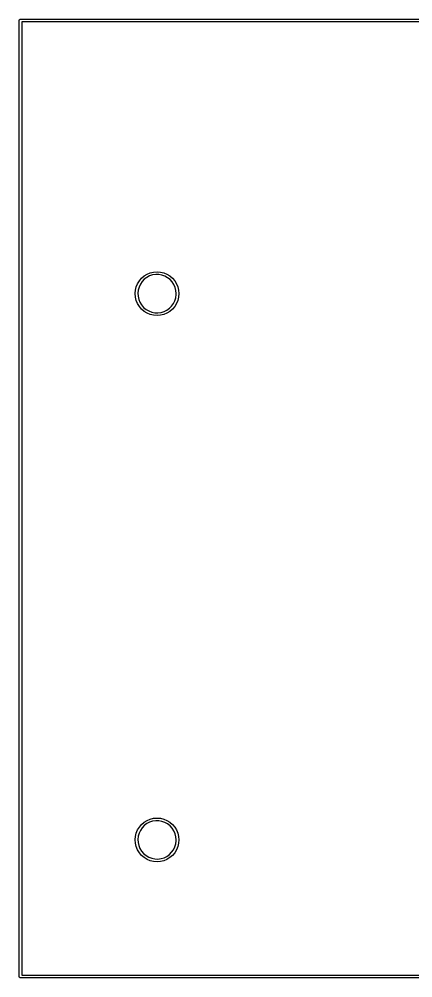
# Model space of a CAD drawing. Extents: x 66 to 226, y -133 to -63.
# Drawn here: x 65.9 to 94.7, y -133.1 to -62.9 of the extents above; entities that cross this region are included whole.
import ezdxf

# ---------------------------------------------------------------- set-up
doc = ezdxf.new("R2010")
doc.units = 0
doc.layers.add('BLACK', color=7, linetype='CONTINUOUS')

msp = doc.modelspace()

# ---------------------------------------------------------------- linework, layer by layer
at = {"layer": 'BLACK', "linetype": 'CONTINUOUS'}
for p, q in [((65.9, -63), (65.9049, -62.9849)), ((65.9, -133), (65.9, -63)), ((65.9049, -62.9691), (65.9142, -62.9563)), ((65.9049, -62.9849), (65.9049, -62.9691)), ((65.9142, -62.9563), (65.9191, -62.9412)), ((65.9191, -62.9412), (65.9319, -62.9319)), ((65.9319, -62.9319), (65.9412, -62.9191)), ((65.9412, -62.9191), (65.9563, -62.9142)), ((65.9563, -62.9142), (65.9691, -62.9049)), ((65.9691, -62.9049), (65.9849, -62.9049)), ((65.9849, -62.9049), (66, -62.9)), ((66, -62.9), (226, -62.9)), ((66.1, -63.1), (66.1, -132.9)), ((225.9, -63.1), (66.1, -63.1)), ((75.5056, -81.4783), (75.7497, -81.4197)), ((75.7497, -81.4197), (76, -81.4)), ((76, -81.4), (76.2503, -81.4197)), ((76.2503, -81.4197), (76.4944, -81.4783)), ((74.5744, -82.2736), (74.7056, -82.0595)), ((74.7056, -82.0595), (74.8686, -81.8686)), ((74.9083, -82.1159), (74.7785, -82.3061)), ((74.8686, -81.8686), (75.0595, -81.7056)), ((75.0673, -81.9495), (74.9083, -82.1159)), ((75.0595, -81.7056), (75.2736, -81.5744)), ((75.2514, -81.8113), (75.0673, -81.9495)), ((75.4556, -81.705), (75.2514, -81.8113)), ((75.2736, -81.5744), (75.5056, -81.4783)), ((75.6744, -81.6334), (75.4556, -81.705)), ((75.902, -81.5986), (75.6744, -81.6334)), ((76.1322, -81.6014), (75.902, -81.5986)), ((76.3588, -81.6418), (76.1322, -81.6014)), ((76.5759, -81.7187), (76.3588, -81.6418)), ((76.4944, -81.4783), (76.7264, -81.5744)), ((76.7774, -81.8299), (76.5759, -81.7187)), ((76.7264, -81.5744), (76.9405, -81.7056)), ((76.9581, -81.9726), (76.7774, -81.8299)), ((76.9405, -81.7056), (77.1314, -81.8686)), ((77.113, -82.1429), (76.9581, -81.9726)), ((77.1314, -81.8686), (77.2944, -82.0595)), ((77.2944, -82.0595), (77.4256, -82.2736)), ((74.4027, -82.9657), (74.4197, -82.7497)), ((74.4197, -82.7497), (74.4783, -82.5056)), ((74.4783, -82.5056), (74.5744, -82.2736)), ((74.6201, -82.7368), (74.5956, -82.9657)), ((74.6816, -82.5149), (74.6201, -82.7368)), ((74.7785, -82.3061), (74.6816, -82.5149)), ((77.2381, -82.3362), (77.113, -82.1429)), ((77.3299, -82.5473), (77.2381, -82.3362)), ((77.3859, -82.7706), (77.3299, -82.5473)), ((77.4048, -83), (77.3859, -82.7706)), ((77.4256, -82.2736), (77.5217, -82.5056)), ((77.5217, -82.5056), (77.5803, -82.7497)), ((77.5803, -82.7497), (77.6, -83)), ((74.4, -83), (74.4027, -82.9657)), ((74.4197, -83.2503), (74.4, -83)), ((74.4783, -83.4944), (74.4197, -83.2503)), ((74.5744, -83.7264), (74.4783, -83.4944)), ((74.5956, -82.9657), (74.6089, -83.1955)), ((74.6089, -83.1955), (74.6595, -83.4201)), ((74.6595, -83.4201), (74.7461, -83.6334)), ((77.2041, -83.7235), (77.3061, -83.5171)), ((77.3061, -83.5171), (77.3731, -83.2969)), ((77.3731, -83.2969), (77.4031, -83.0686)), ((77.4031, -83.0686), (77.4048, -83)), ((77.5217, -83.4944), (77.4256, -83.7264)), ((77.5803, -83.2503), (77.5217, -83.4944)), ((77.6, -83), (77.5803, -83.2503)), ((74.7056, -83.9405), (74.5744, -83.7264)), ((74.8686, -84.1314), (74.7056, -83.9405)), ((74.7461, -83.6334), (74.8664, -83.8297)), ((74.8664, -83.8297), (75.0171, -84.0037)), ((75.0595, -84.2944), (74.8686, -84.1314)), ((75.0171, -84.0037), (75.1942, -84.1507)), ((75.1942, -84.1507), (75.393, -84.2669)), ((76.5126, -84.3079), (76.7193, -84.2067)), ((76.7193, -84.2067), (76.9067, -84.073)), ((76.9067, -84.073), (77.0698, -83.9105)), ((77.1314, -84.1314), (76.9405, -84.2944)), ((77.0698, -83.9105), (77.2041, -83.7235)), ((77.2944, -83.9405), (77.1314, -84.1314)), ((77.4256, -83.7264), (77.2944, -83.9405)), ((75.2736, -84.4256), (75.0595, -84.2944)), ((75.5056, -84.5217), (75.2736, -84.4256)), ((75.393, -84.2669), (75.6081, -84.349)), ((75.7497, -84.5803), (75.5056, -84.5217)), ((75.6081, -84.349), (75.8337, -84.3949)), ((76, -84.6), (75.7497, -84.5803)), ((75.8337, -84.3949), (76.0637, -84.4034)), ((76.2503, -84.5803), (76, -84.6)), ((76.0637, -84.4034), (76.2921, -84.3741)), ((76.4944, -84.5217), (76.2503, -84.5803)), ((76.2921, -84.3741), (76.5126, -84.3079)), ((76.7264, -84.4256), (76.4944, -84.5217)), ((76.9405, -84.2944), (76.7264, -84.4256)), ((75.5056, -121.478), (75.7497, -121.42)), ((75.7497, -121.42), (76, -121.4)), ((76, -121.4), (76.2503, -121.42)), ((76.2503, -121.42), (76.4944, -121.478)), ((74.5744, -122.274), (74.7056, -122.06)), ((74.7056, -122.06), (74.8686, -121.869)), ((74.9083, -122.116), (74.7785, -122.306)), ((74.8686, -121.869), (75.0595, -121.706)), ((75.0673, -121.949), (74.9083, -122.116)), ((75.0595, -121.706), (75.2736, -121.574)), ((75.2514, -121.811), (75.0673, -121.949)), ((75.4556, -121.705), (75.2514, -121.811)), ((75.2736, -121.574), (75.5056, -121.478)), ((75.6744, -121.633), (75.4556, -121.705)), ((75.902, -121.599), (75.6744, -121.633)), ((76.1322, -121.601), (75.902, -121.599)), ((76.3588, -121.642), (76.1322, -121.601)), ((76.5759, -121.719), (76.3588, -121.642)), ((76.4944, -121.478), (76.7264, -121.574)), ((76.7774, -121.83), (76.5759, -121.719)), ((76.7264, -121.574), (76.9405, -121.706)), ((76.9581, -121.973), (76.7774, -121.83)), ((76.9405, -121.706), (77.1314, -121.869)), ((77.113, -122.143), (76.9581, -121.973)), ((77.2381, -122.336), (77.113, -122.143)), ((77.1314, -121.869), (77.2944, -122.06)), ((77.2944, -122.06), (77.4256, -122.274)), ((74.4027, -122.966), (74.4197, -122.75)), ((74.4197, -122.75), (74.4783, -122.506)), ((74.4783, -122.506), (74.5744, -122.274)), ((74.6201, -122.737), (74.5956, -122.966)), ((74.6816, -122.515), (74.6201, -122.737)), ((74.7785, -122.306), (74.6816, -122.515)), ((77.3299, -122.547), (77.2381, -122.336)), ((77.3859, -122.771), (77.3299, -122.547)), ((77.4048, -123), (77.3859, -122.771)), ((77.4256, -122.274), (77.5217, -122.506)), ((77.5217, -122.506), (77.5803, -122.75)), ((77.5803, -122.75), (77.6, -123)), ((74.4, -123), (74.4027, -122.966)), ((74.4197, -123.25), (74.4, -123)), ((74.4783, -123.494), (74.4197, -123.25)), ((74.5744, -123.726), (74.4783, -123.494)), ((74.5956, -122.966), (74.6089, -123.196)), ((74.6089, -123.196), (74.6595, -123.42)), ((74.6595, -123.42), (74.7461, -123.633)), ((77.2041, -123.724), (77.3061, -123.517)), ((77.3061, -123.517), (77.3731, -123.297)), ((77.3731, -123.297), (77.4031, -123.069)), ((77.4031, -123.069), (77.4048, -123)), ((77.5217, -123.494), (77.4256, -123.726)), ((77.5803, -123.25), (77.5217, -123.494)), ((77.6, -123), (77.5803, -123.25)), ((74.7056, -123.94), (74.5744, -123.726)), ((74.8686, -124.131), (74.7056, -123.94)), ((74.7461, -123.633), (74.8664, -123.83)), ((74.8664, -123.83), (75.0171, -124.004)), ((75.0595, -124.294), (74.8686, -124.131)), ((75.0171, -124.004), (75.1942, -124.151)), ((75.1942, -124.151), (75.393, -124.267)), ((76.5126, -124.308), (76.7193, -124.207)), ((76.7193, -124.207), (76.9067, -124.073)), ((76.9067, -124.073), (77.0698, -123.91)), ((77.1314, -124.131), (76.9405, -124.294)), ((77.0698, -123.91), (77.2041, -123.724)), ((77.2944, -123.94), (77.1314, -124.131)), ((77.4256, -123.726), (77.2944, -123.94)), ((75.2736, -124.426), (75.0595, -124.294)), ((75.5056, -124.522), (75.2736, -124.426)), ((75.393, -124.267), (75.6081, -124.349)), ((75.7497, -124.58), (75.5056, -124.522)), ((75.6081, -124.349), (75.8337, -124.395)), ((76, -124.6), (75.7497, -124.58)), ((75.8337, -124.395), (76.0637, -124.403)), ((76.2503, -124.58), (76, -124.6)), ((76.0637, -124.403), (76.2921, -124.374)), ((76.4944, -124.522), (76.2503, -124.58)), ((76.2921, -124.374), (76.5126, -124.308)), ((76.7264, -124.426), (76.4944, -124.522)), ((76.9405, -124.294), (76.7264, -124.426)), ((65.9049, -133.015), (65.9, -133)), ((65.9049, -133.031), (65.9049, -133.015)), ((65.9142, -133.044), (65.9049, -133.031)), ((65.9191, -133.059), (65.9142, -133.044)), ((65.9319, -133.068), (65.9191, -133.059)), ((65.9412, -133.081), (65.9319, -133.068)), ((65.9563, -133.086), (65.9412, -133.081)), ((65.9691, -133.095), (65.9563, -133.086)), ((65.9849, -133.095), (65.9691, -133.095)), ((66, -133.1), (65.9849, -133.095)), ((226, -133.1), (66, -133.1)), ((66.1, -132.9), (225.9, -132.9))]:
    msp.add_line(p, q, dxfattribs=at)

doc.saveas('drawing.dxf')
